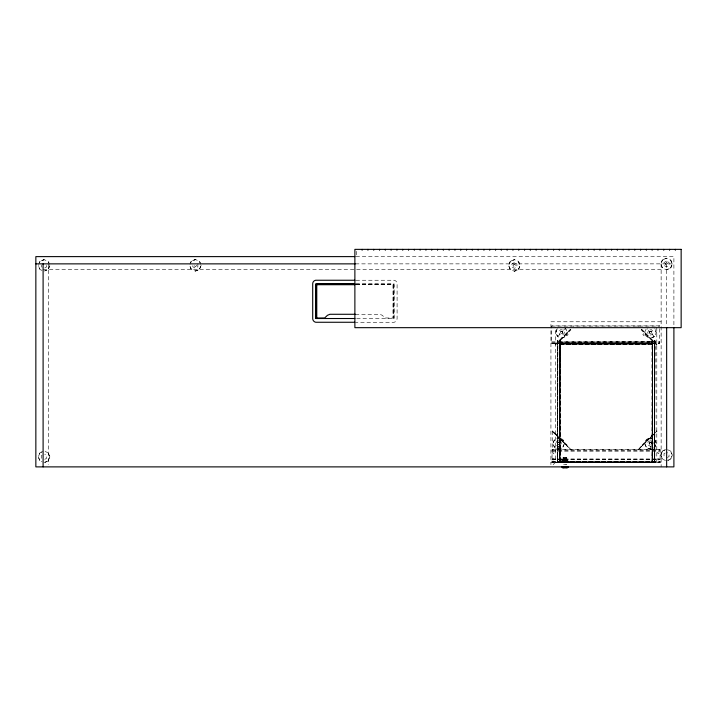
<?xml version="1.0" encoding="UTF-8"?>
<svg xmlns="http://www.w3.org/2000/svg" width="717" height="717" viewBox="0 0 717 717"><rect width="100%" height="100%" fill="white"/><g stroke="black" fill="none" stroke-linecap="round" stroke-linejoin="round"><path stroke-width="0.54" stroke-dasharray="3.58 2.69" d="M560.049 341.175L560.371 344.366L651.735 344.196L652.434 343.156L560.56 343.3L559.995 344.088L560.461 344.187M560.631 343.936C558.964 345.307 560.9 336.99 560.228 344.043L560.031 461.865L555.648 462.268L559.923 462.053L560.031 340.593M560.228 461.865L560.461 344.052L559.86 340.584M560.3 342.905C560.999 344.805 561.384 337.841 557.503 340.45L557.27 461.865L651.744 461.9M652.273 344.052L560.748 343.766L560.506 343.156M651.69 342.807L561.044 342.753L561.044 343.506M652.228 343.156L651.69 343.362L651.69 342.753M651.932 343.156L651.977 341.686L651.986 343.766L651.932 341.131L654.8 341.095L654.693 461.497M651.941 462.196L651.95 344.527L651.403 343.972L652.318 343.443L560.56 343.3M560.183 342.753L559.986 342.17L651.843 341.901M652.551 462.599L652.264 341.238M652.371 462.313L652.434 340.494L652.165 461.461L654.8 461.47L655.033 340.629L652.38 340.629L652.049 462.044M652.147 461.936L652.658 462.25L560.318 462.196M652.551 461.64L652.56 341.095M652.228 342.905L652.676 341.355L652.228 341.364M654.451 461.64L654.397 341.095M654.818 462.617L652.649 462.608L654.836 462.25M652.551 462.402C663.046 462.653 649.181 462.071 652.748 462.25M557.521 340.45L557.288 461.865M557.611 461.865L557.709 340.45M557.674 461.865L557.88 340.45M559.269 462.071L559.726 462.035M560.058 340.45L559.412 462.071M559.52 461.865L559.78 340.45L559.905 461.865M560.264 340.45L560.703 344.169L560.174 342.063M652.658 462.447L652.461 344.088M652.479 343.524L652.488 340.629M652.551 462.447L656.53 462.25M652.551 461.461L652.488 340.772M654.63 340.629L654.397 461.47L655.015 340.629M560.049 343.524L560.255 342.995L560.255 343.524M559.708 461.793L559.574 461.865M652.667 340.763L652.452 462.044L560.694 461.793L560.47 462.393L651.744 462.196M652.425 342.654L652.667 341.498M652.479 341.355L652.434 342.905M652.685 343.524L652.479 342.995M652.676 342.807L652.676 341.355M652.452 461.9L652.416 462.348M560.461 344.366L559.932 344.734L559.717 343.64M562.37 462.564L561.581 462.555L561.994 460.529L567.846 460.529C569.038 462.725 566.475 461.739 568.321 462.124L567.12 462.564M562.047 460.529L562.236 461.981L561.572 462.124M651.529 343.793L560.739 344.339M651.941 343.631L651.636 343.999L651.932 341.131M652.147 343.793C650.911 344.76 653.25 343.488 652.103 341.131M552.404 431.24L552.377 449.765M656.673 345.083L656.79 344.429L656.673 345.083L653.178 341.588M555.989 434.305L552.493 430.809L552.377 431.464L571.064 449.935L567.837 446.153M559.896 341.095L559.52 462.599L559.896 462.348L559.914 341.095L557.261 341.095L557.288 461.614M555.388 345.083C554.474 344.303 558.193 343.918 558.893 341.588M641.33 446.153L638.103 449.935L656.951 431.078L653.178 434.305M556.141 331.675L556.034 332.222L556.876 329.578M566.986 333.145L567.093 332.598L566.251 335.233M553.291 442.479L554.429 439.951L554.133 440.426M564.037 444.531L562.899 447.058L563.186 446.574M645.13 442.461L646.268 439.933L645.981 440.408M655.885 444.513L654.746 447.041L655.033 446.566M49.446 266.464L48.308 269L48.595 268.517M38.691 455.833L39.829 453.305L39.543 453.78M49.446 457.885L48.308 460.413L48.595 459.938M200.742 266.339L199.604 268.866L199.891 268.391M509.007 264.421L510.146 261.884L509.859 262.368M519.762 266.464L518.624 269L518.911 268.517M661.155 262.969L662.293 260.441L662.006 260.916M671.91 265.021L670.771 267.549L671.058 267.065M661.155 454.076L662.293 451.54L662.006 452.024M671.91 456.12L670.771 458.656L671.058 458.172M654.513 341.229L654.782 461.47M648.562 330.25L647.666 333.011L649.602 335.162L652.443 334.57L653.339 331.81L651.403 329.65L648.562 330.25L647.2 328.727M557.252 328.529L555.774 332.715L557.692 336.721L561.877 338.2L565.883 336.282L567.353 332.096L565.444 328.09M651.789 343.972L560.371 344.169C559.377 344.689 559.511 339.15 560.506 342.529M656.673 430.809L656.871 431.267M38.691 264.421L39.973 261.338L44.069 259.644L48.173 261.338L49.446 264.421M49.867 265.442L48.173 269.547L45.099 270.82M189.987 264.286L191.26 261.212L195.365 259.518L199.46 261.212L200.742 264.286M201.163 265.317L199.46 269.413L195.365 271.116L191.26 269.413L189.566 265.317M559.717 462.196L555.648 462.599M564.629 461.981L565.265 461.972M651.61 343.99L560.3 344.572L560.013 343.81M646.151 329.094L644.708 332.096L646.187 336.282L650.194 338.2L654.379 336.721L656.297 332.715L654.818 328.529M39.543 262.368L39.829 261.884L39.139 262.807M190.839 262.243L191.125 261.759L190.435 262.682M560.389 344.465L560.013 343.963M557.692 336.721L559.627 334.57L562.46 335.162L564.404 333.011L563.499 330.25L560.667 329.65L558.722 331.81L559.627 334.57M563.499 330.25L564.871 328.727M196.816 265.317L195.365 266.769L193.913 265.317M555.245 344.527L570.615 329.157M555.119 344.814L570.687 329.237M641.598 329.462L641.168 329.892L653.017 341.74L653.456 341.31M552.368 431.302L552.493 430.809M555.72 434.583L556.15 434.152L567.998 446.001L567.568 446.431M553.085 464.706L555.263 462.528L555.281 327.203M641.563 446.386L653.411 434.538M638.103 449.935L656.951 431.078M564.879 336.766L562.343 337.886L562.872 337.725M44.768 267.943L46.587 266.894L46.587 263.99M42.115 455.089L41.559 455.412L41.559 458.306L42.115 458.629M44.768 459.355L46.587 458.306L46.587 455.412L44.768 454.363M558.66 440.605L556.15 442.048L556.15 444.952L558.66 446.404L561.178 444.952L561.178 442.048L558.66 440.605L558.66 437.702L554.564 439.404L552.861 443.5L554.564 447.605L558.66 449.299L562.764 447.605L564.467 443.5L562.764 439.404L558.66 437.702M650.507 440.588L647.989 442.03L647.989 444.934L650.507 446.386L653.017 444.934L653.017 442.03L650.507 440.588L650.507 437.684L654.603 439.387L656.306 443.482L654.603 447.587L650.507 449.281L646.402 447.587L644.708 443.482L646.402 439.387L650.507 437.684M665.143 453.001L664.023 453.646L664.023 456.55L665.143 457.195M667.366 457.518L669.042 456.55L669.042 453.646L667.366 452.678M652.828 337.268L654.236 336.56L651.511 337.734M41.263 260.809L44.069 259.644M45.458 270.721L46.883 270.076M192.55 260.674L195.365 259.518M198.17 269.95L195.365 271.116M41.263 452.221L42.688 451.585M45.458 462.133L46.883 461.497M511.579 260.809L514.385 259.644L510.289 261.338L508.586 265.442L510.289 269.547L514.385 271.241L518.49 269.547L520.183 265.442L518.49 261.338L514.385 259.644M517.199 270.076L514.385 271.241M663.727 259.357L666.532 258.192L662.427 259.895L660.733 263.99L662.427 268.095L666.532 269.789L670.637 268.095L672.331 263.99L670.637 259.895L666.532 258.192M669.337 268.633L666.532 269.789M663.727 450.464L665.143 449.819M667.921 460.377L669.337 459.731M42.016 451.907L39.973 452.759L38.27 456.854L39.973 460.959L42.016 461.811M45.099 462.232L48.173 460.959L49.867 456.854L48.173 452.759L45.099 451.486M665.51 449.72L662.427 450.993L660.733 455.098L662.427 459.203L665.51 460.475M667.554 460.475L670.637 459.203L672.331 455.098L670.637 450.993L667.554 449.72M573.681 326.083L573.815 326.145M560.04 344.734L560.129 462.196M651.69 342.968L651.69 343.506M566.771 462.115L564.781 462.008M42.554 260.271L44.069 259.868M44.069 271.026L45.583 270.614M193.85 260.146L195.365 259.733M195.365 270.892L196.879 270.488M512.87 260.271L514.385 259.868M514.385 271.026L515.899 270.614M665.018 258.819L666.532 258.416M666.532 269.574L668.047 269.162M44.069 462.438L45.583 462.026M638.309 326.163L637.825 326.235L638.282 326.127M570.687 449.765L571.341 449.658M560.569 461.927L560.47 462.528M638.327 449.783L637.825 449.658M562.567 460.529L562.325 462.555L564.7 462.564M567.326 460.529L567.326 462.555M562.011 459.507L563.338 459.498L563.338 460.377L562.764 460.386L562.011 460.377L562.011 459.507L563.275 459.516M565.776 459.516L565.776 460.386C568.599 460.664 566.17 458.369 564.333 459.516L564.333 460.386M562.011 460.377L566.107 460.386L565.91 459.507L566.107 460.386M560.21 341.301L560.506 341.364M560.004 342.197L559.986 343.362M560.013 343.694L560.282 344.142M651.932 343.515L651.977 342.009M561.581 462.555L562.764 462.555M563.589 464.741L566.511 464.741L564.27 464.741M355.99 256.614L673.899 256.614L673.899 326.334M355.435 263.865L673.899 263.865M43.101 269.377L661.137 269.377M356.017 280.248L394.063 280.248A3.558 3.558 0 0 1 397.093 283.771L397.093 318.518A3.827 3.827 0 0 1 394.063 322.265L356.017 322.265M356.017 283.771L394.063 283.771L394.063 318.518L355.99 318.518M355.973 284.21L392.853 284.21L392.853 284.703M355.973 284.407L392.853 284.407M355.982 284.703L393.956 284.703L393.956 318.518M355.417 314.279L379.822 314.279L382.269 315.292L385.056 317.963L393.472 318.052L393.472 284.703M661.137 321.772L550.934 321.772L550.916 464.706M551.642 326.101L659.703 326.101M551.642 341.848L659.703 341.848M559.869 341.964L651.834 341.776M551.642 342.878L659.703 342.878M551.642 343.093L659.703 343.093M557.638 442.461L559.69 442.461M557.638 444.513L559.69 444.513M552.045 449.935L660.106 449.935M552.045 450.151L660.106 450.151M552.045 451.181L660.106 451.181M563.437 457.778L563.042 459.221L563.042 457.769L566.448 457.769L566.851 459.221L566.448 457.769M564.091 459.221L564.001 457.769L565.892 457.769L565.892 459.221L564.001 459.221M563.042 457.769L564.548 457.769L564.548 459.221M566.851 457.769L565.346 457.778L565.346 459.221M552.045 459.014L660.106 459.014M552.045 459.212L660.106 459.212M552.045 459.427L660.106 459.427M552.045 461.694L660.106 461.694M552.045 461.909L660.106 461.909M563.365 461.972L564.664 462.124M560.47 462.492L651.601 462.492M550.916 462.528L661.137 462.528M565.838 459.498L567.093 459.516M565.838 460.377L567.093 460.386M561.994 460.529L567.891 460.529L567.846 462.124M568.312 462.555L565.184 462.555L565.184 460.52M557.557 341.229L557.557 461.479M654.684 340.629L654.513 461.327M652.022 438.311L650.507 437.908L653.312 438.849M648.993 448.654L650.507 449.066L647.693 448.125M560.183 438.329L558.66 437.926L561.474 438.867M557.145 448.672L558.66 449.084L555.854 448.143M649.19 337.725L649.727 337.886L647.191 336.766M42.016 270.39L39.973 269.547L38.27 265.442M559.878 462.053L559.708 461.614M42.115 267.217L41.559 266.894L41.559 264.958M641.455 329.157L656.826 344.527M641.383 329.237L656.951 344.814M570.463 329.462L570.902 329.892L559.054 341.74L558.615 341.31M567.183 333.674L568.106 334.597L567.183 335.511L566.26 334.597M653.456 434.583L653.017 434.152L641.168 446.001L641.598 446.431M555.756 434.538L567.613 446.386M552.215 431.078L571.064 449.935M652.443 334.57L654.379 336.721M200.294 262.682L199.604 261.759L199.891 262.243M49.007 262.807L48.308 261.884L48.595 262.368M565.292 328.261L566.753 330.833M556.984 335.242L557.835 336.56L556.374 333.979M671.058 260.916L670.771 260.441L671.91 262.969M662.006 267.065L662.293 267.549L661.155 265.021M671.058 452.024L670.771 451.54L671.91 454.076M655.033 440.408L654.746 439.933L655.885 442.461M662.006 458.172L662.293 458.656L661.155 456.12M645.981 446.566L646.268 447.041L645.13 444.513M518.911 262.368L518.624 261.884L519.762 264.421M509.859 268.517L510.146 269L509.007 266.464M563.186 440.426L562.899 439.951L564.037 442.479M554.133 446.574L554.429 447.058L553.291 444.531M190.839 268.391L191.125 268.866L189.987 266.339M39.543 268.517L39.829 269L38.691 266.464M48.595 453.78L48.308 453.305L49.446 455.833M39.543 459.938L39.829 460.413L38.691 457.885M655.186 329.578L656.037 332.222L655.93 331.675M645.82 335.233L644.977 332.598L645.085 333.145M560.183 342.17L560.183 343.362M559.986 342.17L560.004 343.362M666.649 263.865L666.649 326.334M661.137 263.865L661.137 466.884M656.79 327.203L656.79 462.528M650.507 446.386L650.507 449.281M566.349 459.507L566.349 460.377M564.996 460.52L564.897 462.124M564.781 459.498L564.781 460.377M564.7 460.529L564.664 462.564M562.764 459.516L562.764 460.386M559.511 341.095L559.52 461.614M558.66 446.404L558.66 449.299M557.674 341.095L557.674 461.614M393.266 284.703L393.266 318.052M392.979 284.703L392.979 318.052M356.322 251.3L356.322 256.614M197.874 263.865L197.874 266.769L195.365 268.212L192.855 266.769L192.855 264.833M48.613 263.865L48.613 464.652M649.539 331.326L649.423 333.378L651.475 333.486L651.583 331.442L649.539 331.326M514.385 263.99L512.933 265.442L514.385 266.894L515.837 265.442L514.385 263.99M666.532 262.539L665.08 263.99L666.532 265.442L667.984 263.99L666.532 262.539M643.749 333.674L642.826 334.597L643.749 335.511L644.673 334.597L643.749 333.674M558.66 442.048L557.217 443.5L558.66 444.952L560.111 443.5L558.66 442.048M553.372 451.835L552.457 452.759L553.372 453.682L554.295 452.759L553.372 451.835M553.372 458.163L552.457 459.086L553.372 460.009L554.295 459.086L553.372 458.163M650.507 442.03L649.055 443.482L650.507 444.934L651.959 443.482L650.507 442.03M658.367 451.835L657.444 452.759L658.367 453.682L659.282 452.759L658.367 451.835M658.367 458.163L657.444 459.086L658.367 460.009L659.282 459.086L658.367 458.163M514.385 262.539L511.875 263.99L511.875 266.894L514.385 268.346L516.903 266.894L516.903 263.99L514.385 262.539M666.532 261.096L664.023 262.539L664.023 265.442L666.532 266.894L669.042 265.442L669.042 262.539L666.532 261.096M562.531 331.326L560.488 331.442L560.542 333.432L562.585 333.432L562.585 331.379L560.542 331.379L560.595 333.486L562.639 333.378L562.531 331.326M659.703 325.894L551.642 325.894L551.642 343.291L659.703 343.291L659.703 325.894M651.529 331.379L649.477 331.379L649.477 333.432L651.529 333.432L651.529 331.379M651.529 442.461L649.477 442.461L649.477 444.513L651.529 444.513L651.529 442.461M660.106 449.729L552.045 449.729L552.045 462.115L660.106 462.115L660.106 449.729M654.818 462.411L652.649 462.402L654.818 462.411M563.795 459.516L563.598 460.377L563.795 459.516"/><path stroke-width="1.08" d="M561.805 466.91L564.387 466.91M563.589 467.296L565.614 467.305M566.054 467.305L566.511 467.296L564.27 467.296M354.879 256.614L35.85 256.614L35.85 466.884L673.899 466.884L673.899 327.445M35.85 263.865L355.435 263.865M354.897 280.248L315.731 280.248A3.558 3.558 0 0 0 312.702 283.771L312.702 318.518A3.827 3.827 0 0 0 315.731 322.265L354.897 322.265M354.897 283.771L315.731 283.771L315.794 318.518M354.87 284.21L316.878 284.21L316.878 284.703M316.878 284.407L354.87 284.407M315.794 284.703L354.879 284.703M355.417 314.279L329.919 314.279L327.472 315.292L324.676 317.963L316.26 318.052L316.26 284.703M315.731 318.518L354.897 318.518M566.036 466.91L568.124 466.91L567.559 466.91M563.84 467.296L564.673 467.636L564.673 466.91M565.731 467.305L566.502 467.636L565.605 467.627M564.046 467.627L563.401 467.636L564.279 467.636M565.838 467.636C573.116 467.636 557.503 467.627 563.589 467.636M675.351 249.364L675.351 250.233M669.553 249.364L669.553 250.233M666.649 327.445L666.649 466.884M663.745 249.364L663.745 250.233M657.946 249.364L657.946 250.233M652.147 249.364L652.147 250.233M646.349 249.364L646.349 250.233M640.55 249.364L640.55 250.233M634.742 249.364L634.742 250.233M628.943 249.364L628.943 250.233M623.145 249.364L623.145 250.233M617.346 249.364L617.346 250.233M611.547 249.364L611.547 250.233M605.748 249.364L605.748 250.233M599.941 249.364L599.941 250.233M594.142 249.364L594.142 250.233M588.343 249.364L588.343 250.233M582.545 249.364L582.545 250.233M576.746 249.364L576.746 250.233M570.938 249.364L570.938 250.233M565.22 466.91L565.22 467.636M565.139 249.364L565.139 250.233M565.077 466.91L565.077 467.636M564.808 466.91L564.808 467.627M559.341 249.364L559.341 250.233M553.542 249.364L553.542 250.233M547.743 249.364L547.743 250.233M541.935 249.364L541.935 250.233M536.137 249.364L536.137 250.233M530.338 249.364L530.338 250.233M524.539 249.364L524.539 250.233M518.741 249.364L518.741 250.233M512.933 249.364L512.933 250.233M507.134 249.364L507.134 250.233M501.335 249.364L501.335 250.233M495.537 249.364L495.537 250.233M489.738 249.364L489.738 250.233M483.939 249.364L483.939 250.233M478.131 249.364L478.131 250.233M472.333 249.364L472.333 250.233M466.534 249.364L466.534 250.233M460.735 249.364L460.735 250.233M454.937 249.364L454.937 250.233M449.129 249.364L449.129 250.233M443.33 249.364L443.33 250.233M437.531 249.364L437.531 250.233M431.733 249.364L431.733 250.233M425.934 249.364L425.934 250.233M420.126 249.364L420.126 250.233M414.327 249.364L414.327 250.233M408.529 249.364L408.529 250.233M402.73 249.364L402.73 250.233M396.931 249.364L396.931 250.233M391.123 249.364L391.123 250.233M385.325 249.364L385.325 250.233M379.526 249.364L379.526 250.233M373.727 249.364L373.727 250.233M367.929 249.364L367.929 250.233M362.121 249.364L362.121 250.233M316.753 284.703L316.753 318.052M316.466 284.703L316.466 318.052M43.101 263.865L43.101 466.884M681.15 249.364L354.879 249.364L354.879 327.669L681.15 327.669L681.15 249.364"/></g></svg>
